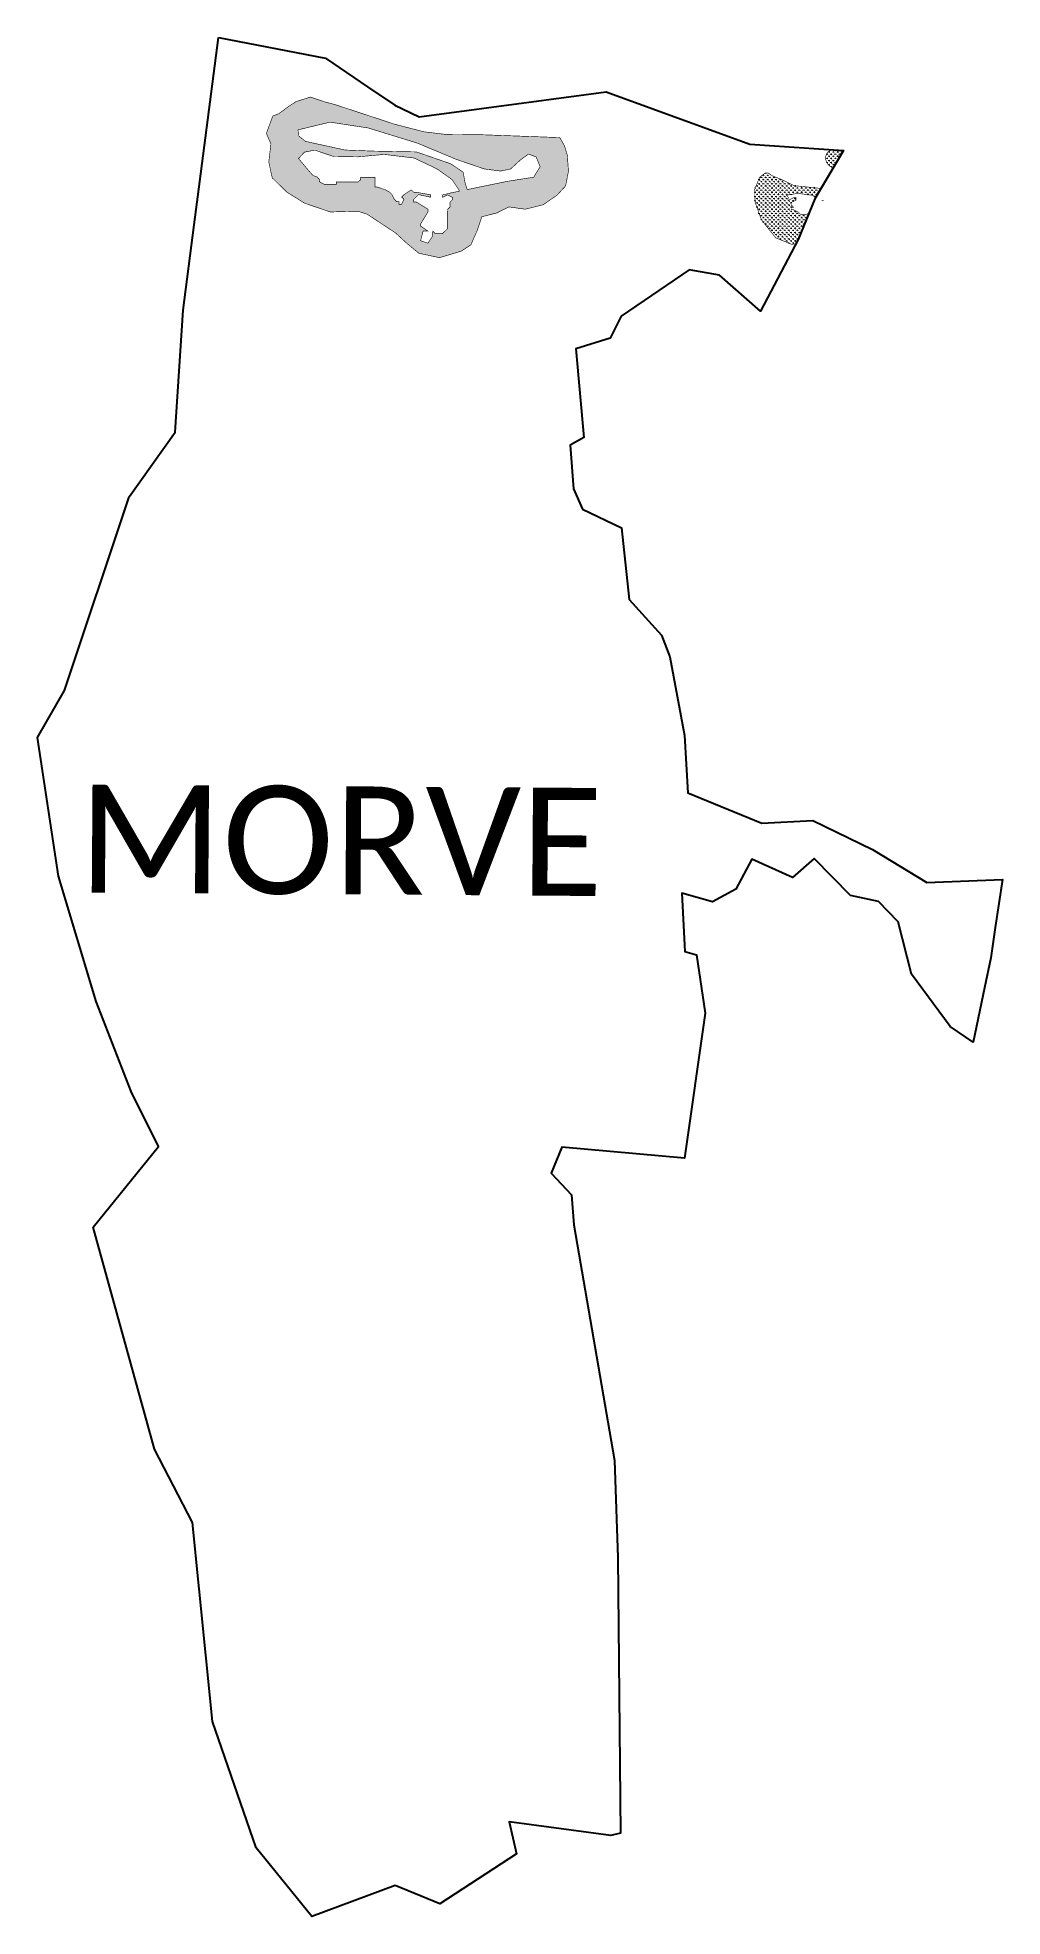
# Model space of a CAD drawing. Header units: metres. Extents: x 330219 to 331830, y 1798006 to 1801143.
import ezdxf

# ---------------------------------------------------------------- set-up
doc = ezdxf.new("R2010")
doc.units = ezdxf.units.M
doc.layers.add('MANGROOVES BUFFER ZONE', color=120, linetype='Continuous')
doc.layers.add('VILLAGE NAME', color=250, linetype='Continuous')
pattern_1 = [(90, (0, 0), (-3.535533905, 3.535533905), [0.9375, -6.133567815]), (45, (0, 0), (-3.535533906, 3.535533906), [0.9375, -4.0625]), (135, (0, 0), (-3.535533906, -3.535533906), [0.9375, -4.0625])]

msp = doc.modelspace()

# ---------------------------------------------------------------- hatches: boundary and pattern name
at = {"layer": 'MANGROOVES BUFFER ZONE'}
h = msp.add_hatch(dxfattribs=at)
h.set_pattern_fill('GRASS', color=256, scale=5)
h.set_pattern_definition(pattern_1)
h.paths.add_polyline_path([(331103.9, 1800946.6), (331099.2, 1800962.2), (331091.3, 1800976), (330957.3, 1800980.9), (330900.7, 1800981.3), (330864.4, 1800985.7), (330816, 1800998.2), (330715.3, 1801031.3), (330699.1, 1801035.5), (330674.9, 1801043.7), (330662.8, 1801039.8), (330650.6, 1801035.9), (330638.4, 1801027.9), (330622.2, 1801015.9), (330612.1, 1801011.9), (330601.4, 1800983), (330609, 1800965.3), (330605.4, 1800935.2), (330611.2, 1800908.8), (330635.8, 1800884.8), (330665.4, 1800866.4), (330708.4, 1800851.8), (330754, 1800853.1), (330769.3, 1800848.3), (330817, 1800816.9), (330836.5, 1800798.9), (330856, 1800782.9), (330890.4, 1800775.5), (330927.1, 1800786.5), (330943, 1800797.1), (330953.9, 1800822), (330961.1, 1800843.8), (330986.7, 1800850.3), (331006.2, 1800860.3), (331033.6, 1800856.4), (331063.5, 1800863.8), (331086.8, 1800879.9), (331101.1, 1800895.4), (331105.8, 1800919.9)])
h.paths.add_polyline_path([(330992.4, 1800920.1), (331009.4, 1800923.7), (331025.8, 1800938.8), (331039.1, 1800948.5), (331051.8, 1800943.7), (331058.5, 1800927.3), (331047.6, 1800909.8), (331004.5, 1800903.1), (330936.7, 1800889.2), (330933, 1800901.3), (330930, 1800918.2), (330909.4, 1800932.2), (330851.9, 1800952.1), (330781, 1800953.4), (330733.1, 1800955.2), (330666.5, 1800969.7), (330655.1, 1800979.1), (330654.3, 1800988.9), (330707.7, 1801001.8), (330771.3, 1800992.1), (330853.7, 1800966.7), (330919.1, 1800939.4), (330965.2, 1800923.7)], flags=16)
h.paths.add_polyline_path([(330922.9, 1800888.7), (330923.7, 1800886.5), (330912.1, 1800884.2), (330895.9, 1800880.3), (330895.9, 1800876.3), (330904, 1800880.3), (330912, 1800876.2), (330912, 1800872.1), (330907.9, 1800868.1), (330907.9, 1800860), (330903.8, 1800856), (330903.5, 1800823.7), (330899.5, 1800819.7), (330895.4, 1800815.7), (330883.3, 1800815.8), (330879.3, 1800819.8), (330879.2, 1800811.8), (330871, 1800799.7), (330858.9, 1800803.8), (330863.1, 1800820), (330871.2, 1800819.9), (330859.1, 1800828.1), (330859.2, 1800832.1), (330871.4, 1800852.2), (330871.5, 1800856.3), (330851.4, 1800868.6), (330847.3, 1800868.6), (330847.4, 1800872.6), (330851.4, 1800876.6), (330855.5, 1800880.7), (330875.7, 1800876.5), (330875.7, 1800880.5), (330851.5, 1800884.7), (330847.5, 1800884.8), (330843.4, 1800888.8), (330831.3, 1800880.8), (330827.2, 1800876.8), (330831.2, 1800872.8), (330827.1, 1800864.7), (330823, 1800864.7), (330823.1, 1800868.8), (330819, 1800868.8), (330815, 1800872.9), (330811.1, 1800881), (330807, 1800885.1), (330799, 1800889.2), (330786.9, 1800893.3), (330782.9, 1800893.3), (330783, 1800909.5), (330758.7, 1800909.7), (330758.7, 1800905.7), (330754.6, 1800901.7), (330718.3, 1800901.9), (330718.2, 1800897.9), (330698, 1800898.1), (330690, 1800902.2), (330690, 1800906.2), (330686, 1800910.3), (330679.3, 1800912.6), (330668.1, 1800925.5), (330655.1, 1800941.1), (330665, 1800951.7), (330682.1, 1800955.1), (330713.3, 1800944.5), (330753.5, 1800943.8), (330798, 1800947.9), (330848.1, 1800941.9), (330886.5, 1800923.6), (330911.5, 1800905.8)], flags=16)
h = msp.add_hatch(dxfattribs=at)
h.set_pattern_fill('GRASS', color=256, scale=5)
h.set_pattern_definition(pattern_1)
h.paths.add_polyline_path([(331565.2, 1800954.3), (331546.3, 1800955.6), (331539, 1800952.1), (331534.9, 1800944), (331534.9, 1800940), (331538.8, 1800931.8), (331542.8, 1800927.8), (331548.5, 1800926.3)])
h = msp.add_hatch(dxfattribs=at)
h.set_pattern_fill('GRASS', color=256, scale=5)
h.set_pattern_definition(pattern_1)
h.paths.add_polyline_path([(331541.7, 1800865), (331534.3, 1800863.2), (331509.9, 1800851.2), (331501.8, 1800847.3), (331493.7, 1800847.3), (331489.7, 1800851.4), (331481.7, 1800855.5), (331477.6, 1800855.5), (331477.7, 1800859.6), (331481.7, 1800859.5), (331477.7, 1800863.6), (331477.7, 1800867.7), (331485.8, 1800871.6), (331485.9, 1800875.7), (331481.8, 1800875.7), (331473.7, 1800871.7), (331473.7, 1800875.8), (331469.8, 1800879.8), (331488.5, 1800882.9), (331512.9, 1800879.7)], flags=16)
h.paths.add_polyline_path([(331518.9, 1800876.6), (331527.4, 1800890.9), (331522.4, 1800891.6), (331482, 1800895.9), (331465.9, 1800904.1), (331445.7, 1800912.4), (331439.1, 1800916.9), (331433.6, 1800916.5), (331424.9, 1800909.5), (331416.9, 1800890.2), (331417.1, 1800869), (331428.1, 1800838.4), (331451.9, 1800808.6), (331478.4, 1800797.8), (331485.6, 1800798.7), (331489.4, 1800805.9), (331507.5, 1800850.1), (331509.9, 1800851.2), (331534.3, 1800863.2), (331541.7, 1800865)])

# ---------------------------------------------------------------- linework, layer by layer
at = {"color": 3}
msp.add_lwpolyline([(330521.6, 1801143), (330700, 1801108.8), (330770.4, 1801061), (330816.1, 1801030), (330856.6, 1801010.9), (331168.7, 1801052.2), (331408.6, 1800965.1), (331565.2, 1800954.3), (331517.2, 1800873.6), (331489.4, 1800805.9), (331426.7, 1800686.4), (331358.2, 1800746.3), (331307.6, 1800755), (331193.6, 1800677.7), (331175.5, 1800641), (331118, 1800623.3), (331131.5, 1800475), (331108.5, 1800462.3), (331114, 1800389.5), (331129.1, 1800355.8), (331194.2, 1800324.5), (331207, 1800204.5), (331261.2, 1800145.2), (331275.3, 1800108.9), (331299.6, 1799977.9), (331305, 1799881.8), (331428.9, 1799831.3), (331513.9, 1799835.9), (331613.3, 1799787.3), (331704.1, 1799732.1), (331830.4, 1799737.3), (331818.4, 1799656.8), (331810.8, 1799606.3), (331800.4, 1799556.5), (331781.4, 1799465.5), (331743.3, 1799491.7), (331678.6, 1799579.1), (331656.2, 1799666.3), (331623.4, 1799700.5), (331576.6, 1799710.7), (331516.1, 1799772.5), (331480, 1799740.3), (331411.9, 1799771.2), (331385.4, 1799721.3), (331346.3, 1799699.8), (331295.1, 1799714.4), (331299.9, 1799616.9), (331319.4, 1799611.6), (331334, 1799514.2), (331299.7, 1799272.1), (331094.5, 1799290), (331076.7, 1799247), (331111, 1799210.8), (331114.6, 1799160.7), (331182.9, 1798767.3), (331188.4, 1798605.3), (331192.7, 1798144.9), (331176.7, 1798141.1), (331007, 1798163.7), (331019.3, 1798110.2), (330890.9, 1798026.7), (330816.3, 1798057.4), (330677.2, 1798005.8), (330584.2, 1798120.5), (330511.5, 1798331.1), (330477.9, 1798663.3), (330414.7, 1798786.2), (330312, 1799156.6), (330421.5, 1799291.5), (330375.5, 1799383.2), (330317.1, 1799533.7), (330254.6, 1799743), (330219.4, 1799974.4), (330264.3, 1800052.8), (330372.3, 1800376.1), (330449, 1800484), (330462.6, 1800687.7), (330481.1, 1800830.5), (330492.1, 1800915.3), (330521.6, 1801143)], dxfattribs=at)
at = {"layer": 'MANGROOVES BUFFER ZONE', "const_width": 1}
for points in [[(331103.9, 1800946.6), (331099.2, 1800962.2), (331091.3, 1800976), (330957.3, 1800980.9), (330900.7, 1800981.3), (330864.4, 1800985.7), (330816, 1800998.2), (330715.3, 1801031.3), (330699.1, 1801035.5), (330674.9, 1801043.7), (330662.8, 1801039.8), (330650.6, 1801035.9), (330638.4, 1801027.9), (330622.2, 1801015.9), (330612.1, 1801011.9), (330601.4, 1800983), (330609, 1800965.3), (330605.4, 1800935.2), (330611.2, 1800908.8), (330635.8, 1800884.8), (330665.4, 1800866.4), (330708.4, 1800851.8), (330754, 1800853.1), (330769.3, 1800848.3), (330817, 1800816.9), (330836.5, 1800798.9), (330856, 1800782.9), (330890.4, 1800775.5), (330927.1, 1800786.5), (330943, 1800797.1), (330953.9, 1800822), (330961.1, 1800843.8), (330986.7, 1800850.3), (331006.2, 1800860.3), (331033.6, 1800856.4), (331063.5, 1800863.8), (331086.8, 1800879.9), (331101.1, 1800895.4), (331105.8, 1800919.9), (331103.9, 1800946.6)], [(330992.4, 1800920.1), (331009.4, 1800923.7), (331025.8, 1800938.8), (331039.1, 1800948.5), (331051.8, 1800943.7), (331058.5, 1800927.3), (331047.6, 1800909.8), (331004.5, 1800903.1), (330936.7, 1800889.2), (330933, 1800901.3), (330930, 1800918.2), (330909.4, 1800932.2), (330851.9, 1800952.1), (330781, 1800953.4), (330733.1, 1800955.2), (330666.5, 1800969.7), (330655.1, 1800979.1), (330654.3, 1800988.9), (330707.7, 1801001.8), (330771.3, 1800992.1), (330853.7, 1800966.7), (330919.1, 1800939.4), (330965.2, 1800923.7), (330992.4, 1800920.1)], [(330922.9, 1800888.7), (330923.7, 1800886.5), (330912.1, 1800884.2), (330895.9, 1800880.3), (330895.9, 1800876.3), (330904, 1800880.3), (330912, 1800876.2), (330912, 1800872.1), (330907.9, 1800868.1), (330907.9, 1800860), (330903.8, 1800856), (330903.5, 1800823.7), (330899.5, 1800819.7), (330895.4, 1800815.7), (330883.3, 1800815.8), (330879.3, 1800819.8), (330879.2, 1800811.8), (330871, 1800799.7), (330858.9, 1800803.8), (330863.1, 1800820), (330871.2, 1800819.9), (330859.1, 1800828.1), (330859.2, 1800832.1), (330871.4, 1800852.2), (330871.5, 1800856.3), (330851.4, 1800868.6), (330847.3, 1800868.6), (330847.4, 1800872.6), (330851.4, 1800876.6), (330855.5, 1800880.7), (330875.7, 1800876.5), (330875.7, 1800880.5), (330851.5, 1800884.7), (330847.5, 1800884.8), (330843.4, 1800888.8), (330831.3, 1800880.8), (330827.2, 1800876.8), (330831.2, 1800872.8), (330827.1, 1800864.7), (330823, 1800864.7), (330823.1, 1800868.8), (330819, 1800868.8), (330815, 1800872.9), (330811.1, 1800881), (330807, 1800885.1), (330799, 1800889.2), (330786.9, 1800893.3), (330782.9, 1800893.3), (330783, 1800909.5), (330758.7, 1800909.7), (330758.7, 1800905.7), (330754.6, 1800901.7), (330718.3, 1800901.9), (330718.2, 1800897.9), (330698, 1800898.1), (330690, 1800902.2), (330690, 1800906.2), (330686, 1800910.3), (330679.3, 1800912.6), (330668.1, 1800925.5), (330655.1, 1800941.1), (330665, 1800951.7), (330682.1, 1800955.1), (330713.3, 1800944.5), (330753.5, 1800943.8), (330798, 1800947.9), (330848.1, 1800941.9), (330886.5, 1800923.6), (330911.5, 1800905.8), (330922.9, 1800888.7)]]:
    msp.add_lwpolyline(points, close=True, dxfattribs=at)
for points in [[(331547.1, 1800956), (331539, 1800952.1), (331534.9, 1800944), (331534.9, 1800940), (331538.8, 1800931.8), (331542.8, 1800927.8), (331548.5, 1800926.3)], [(331527.4, 1800890.9), (331522.4, 1800891.6), (331482, 1800895.9), (331465.9, 1800904.1), (331445.7, 1800912.4), (331439.1, 1800916.9), (331433.6, 1800916.5), (331424.9, 1800909.5), (331416.9, 1800890.2), (331417.1, 1800869), (331428.1, 1800838.4), (331451.9, 1800808.6), (331478.4, 1800797.8), (331485.6, 1800798.7)], [(331507.5, 1800850.1), (331501.8, 1800847.3), (331493.7, 1800847.3), (331489.7, 1800851.4), (331481.7, 1800855.5), (331477.6, 1800855.5), (331477.7, 1800859.6), (331481.7, 1800859.5), (331477.7, 1800863.6), (331477.7, 1800867.7), (331485.8, 1800871.6), (331485.9, 1800875.7), (331481.8, 1800875.7), (331473.7, 1800871.7), (331473.7, 1800875.8), (331469.8, 1800879.8), (331488.5, 1800882.9), (331512.9, 1800879.7), (331518.9, 1800876.6)]]:
    msp.add_lwpolyline(points, dxfattribs=at)

# ---------------------------------------------------------------- texts
at = {"layer": 'VILLAGE NAME', "insert": (330288.2, 1799895.8), "char_height": 180.345, "attachment_point": 1, "rotation": 359.6139}
msp.add_mtext_dynamic_manual_height_columns('{\\fCalibri|b0|i0|c0|p34;MORVE}', width=1779.605, gutter_width=901.7, heights=[0], dxfattribs=at)

doc.saveas('drawing.dxf')
